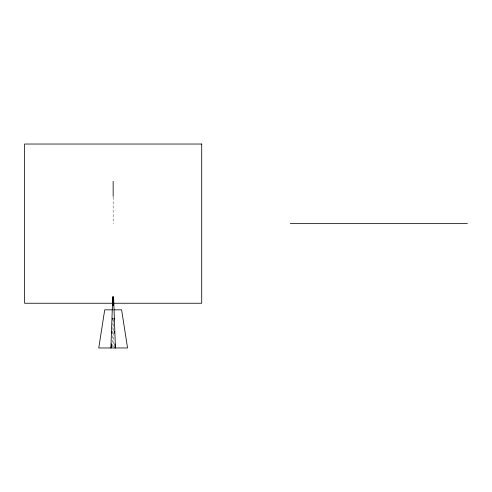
<?xml version="1.0" encoding="UTF-8"?>
<svg xmlns="http://www.w3.org/2000/svg" width="492" height="492" viewBox="0 0 492 492"><rect width="100%" height="100%" fill="white"/><g stroke="black" fill="none" stroke-linecap="round" stroke-linejoin="round"><path stroke-width="0.37" stroke-dasharray="2.46 1.84" d="M112.748 346.774L112.957 319.929M113.363 319.929L113.572 346.774M113.16 197.175L113.16 223.639"/><path stroke-width="0.74" d="M113.584 305.63L113.584 296.891L112.736 296.891L110.885 347.967M111.284 347.967L111.444 343.816M111.85 333.109L111.918 331.325M112.373 319.376L112.416 318.183M290.28 223.639L467.4 223.639M112.404 309.837L104.716 309.837L98.769 347.967L127.551 347.967L121.604 309.837L113.916 309.837M113.904 318.183L113.947 319.376M114.402 331.325L114.47 333.109M114.876 343.816L115.036 347.967M113.584 296.891L115.435 347.967M113.16 181.302L113.16 196.425M112.736 296.891L112.736 305.63M201.72 144.033L24.6 144.033L24.6 303.244L201.72 303.244L201.72 144.033"/></g></svg>
